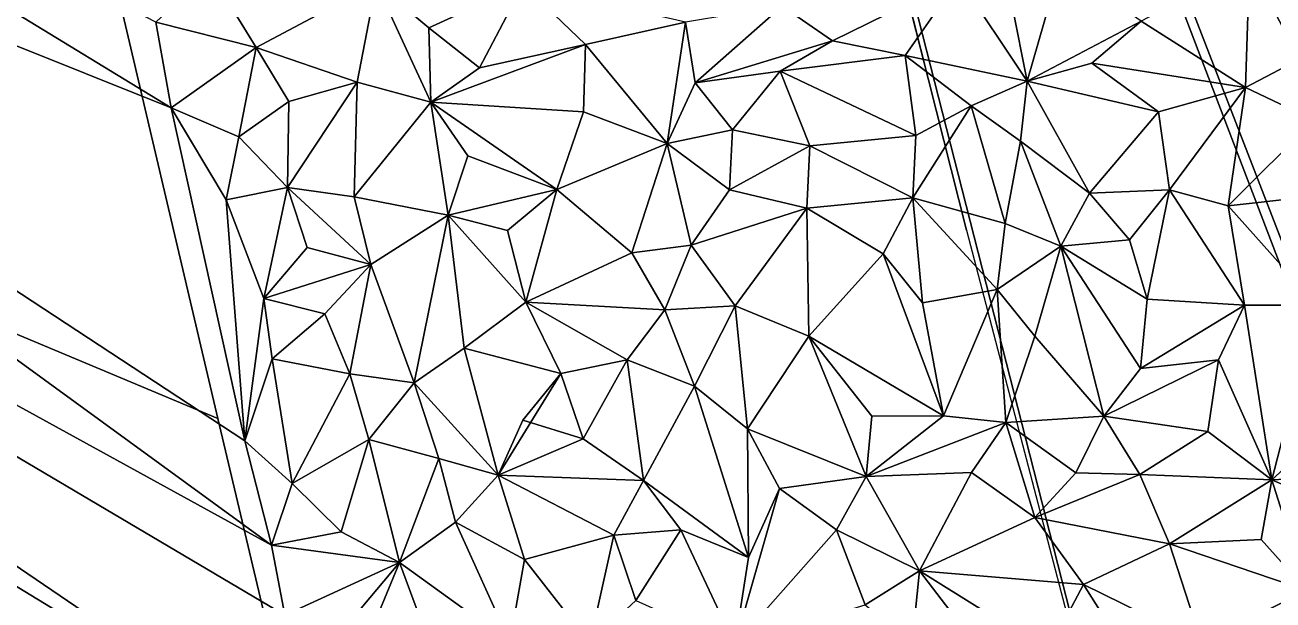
# Model space of a CAD drawing. Header units: metres. Extents: x -113 to 180, y -133 to 86.
# Drawn here: x -56.97 to -50.73, y -101.66 to -98.79 of the extents above; entities that cross this region are included whole.
import ezdxf

# ---------------------------------------------------------------- set-up
doc = ezdxf.new("R2010")
doc.units = ezdxf.units.M
for name, color, linetype, true_color in [('ASFALTO', 7, 'Continuous', 0x4a4b4e), ('EDIFICACION', 7, 'Continuous', 0xd9d4ca), ('TERRENO', 7, 'Continuous', 0x9a9179)]:
    doc.layers.add(name, color=color, linetype=linetype, true_color=true_color)

msp = doc.modelspace()

# ---------------------------------------------------------------- linework, layer by layer
at = {"layer": 'ASFALTO'}
for points in [[(-74.0979, -10.8561, 81.3415), (-53.1404, -66.9089, 80.2157), (-33.6043, -107.7545, 80.5869)], [(-62.5035, -30.9379, 80.492), (-74.0979, -10.8561, 81.3415), (-33.6043, -107.7545, 80.5869)], [(-65.2146, -13.3902, 80.6679), (-63.7816, -19.3873, 80.5999), (-33.6043, -107.7545, 80.5869)], [(-65.2146, -13.3902, 80.6679), (-33.6043, -107.7545, 80.5869), (-44.7201, -63.4721, 79.7034)], [(-63.7816, -19.3873, 80.5999), (-61.1285, -30.5843, 80.3979), (-33.6043, -107.7545, 80.5869)], [(-61.1278, -30.5999, 80.3978), (-61.1286, -30.6037, 80.3979), (-33.6043, -107.7545, 80.5869)], [(-61.1285, -30.5843, 80.3979), (-61.1278, -30.5881, 80.3979), (-33.6043, -107.7545, 80.5869)], [(-61.1278, -30.5881, 80.3979), (-61.1274, -30.5921, 80.3978), (-33.6043, -107.7545, 80.5869)], [(-61.1274, -30.596, 80.3978), (-61.1278, -30.5999, 80.3978), (-33.6043, -107.7545, 80.5869)], [(-61.1274, -30.5921, 80.3978), (-61.1274, -30.596, 80.3978), (-33.6043, -107.7545, 80.5869)], [(-61.1577, -30.6328, 80.3996), (-62.4595, -30.9562, 80.4889), (-33.6043, -107.7545, 80.5869)], [(-61.154, -30.6316, 80.3994), (-61.1577, -30.6328, 80.3996), (-33.6043, -107.7545, 80.5869)], [(-61.1503, -30.6301, 80.3991), (-61.154, -30.6316, 80.3994), (-33.6043, -107.7545, 80.5869)], [(-61.1469, -30.6283, 80.3989), (-61.1503, -30.6301, 80.3991), (-33.6043, -107.7545, 80.5869)], [(-61.1436, -30.6261, 80.3987), (-61.1469, -30.6283, 80.3989), (-33.6043, -107.7545, 80.5869)], [(-61.1406, -30.6236, 80.3985), (-61.1436, -30.6261, 80.3987), (-33.6043, -107.7545, 80.5869)], [(-61.1378, -30.6209, 80.3984), (-61.1406, -30.6236, 80.3985), (-33.6043, -107.7545, 80.5869)], [(-61.1353, -30.6178, 80.3982), (-61.1378, -30.6209, 80.3984), (-33.6043, -107.7545, 80.5869)], [(-61.1331, -30.6146, 80.3981), (-61.1353, -30.6178, 80.3982), (-33.6043, -107.7545, 80.5869)], [(-61.1312, -30.6111, 80.398), (-61.1331, -30.6146, 80.3981), (-33.6043, -107.7545, 80.5869)], [(-61.1297, -30.6075, 80.3979), (-61.1312, -30.6111, 80.398), (-33.6043, -107.7545, 80.5869)], [(-61.1286, -30.6037, 80.3979), (-61.1297, -30.6075, 80.3979), (-33.6043, -107.7545, 80.5869)], [(-62.5013, -30.9412, 80.4919), (-62.5035, -30.9379, 80.492), (-33.6043, -107.7545, 80.5869)], [(-62.4988, -30.9442, 80.4917), (-62.5013, -30.9412, 80.4919), (-33.6043, -107.7545, 80.5869)], [(-62.4961, -30.947, 80.4915), (-62.4988, -30.9442, 80.4917), (-33.6043, -107.7545, 80.5869)], [(-62.493, -30.9495, 80.4913), (-62.4961, -30.947, 80.4915), (-33.6043, -107.7545, 80.5869)], [(-62.4898, -30.9517, 80.491), (-62.493, -30.9495, 80.4913), (-33.6043, -107.7545, 80.5869)], [(-62.4863, -30.9535, 80.4908), (-62.4898, -30.9517, 80.491), (-33.6043, -107.7545, 80.5869)], [(-62.4827, -30.955, 80.4905), (-62.4863, -30.9535, 80.4908), (-33.6043, -107.7545, 80.5869)], [(-62.4789, -30.9562, 80.4902), (-62.4827, -30.955, 80.4905), (-33.6043, -107.7545, 80.5869)], [(-62.4751, -30.9569, 80.49), (-62.4789, -30.9562, 80.4902), (-33.6043, -107.7545, 80.5869)], [(-62.4712, -30.9573, 80.4897), (-62.4751, -30.9569, 80.49), (-33.6043, -107.7545, 80.5869)], [(-62.4673, -30.9573, 80.4894), (-62.4712, -30.9573, 80.4897), (-33.6043, -107.7545, 80.5869)], [(-62.4634, -30.957, 80.4891), (-62.4673, -30.9573, 80.4894), (-33.6043, -107.7545, 80.5869)], [(-62.4595, -30.9562, 80.4889), (-62.4634, -30.957, 80.4891), (-33.6043, -107.7545, 80.5869)], [(-53.1399, -66.9108, 80.2157), (-55.1858, -88.2589, 81.8466), (-40.7014, -125.6608, 80.5869)], [(-53.1404, -66.9089, 80.2157), (-53.1399, -66.9108, 80.2157), (-33.6043, -107.7545, 80.5869)], [(-53.1399, -66.9108, 80.2157), (-40.7014, -125.6608, 80.5869), (-33.6043, -107.7545, 80.5869)], [(-55.1858, -88.2589, 81.8466), (-53.3893, -95.4026, 80.7127), (-52.2634, -99.8148, 80.6859)], [(-55.1858, -88.2589, 81.8466), (-52.2634, -99.8148, 80.6859), (-50.953, -104.8281, 80.551)], [(-55.1858, -88.2589, 81.8466), (-50.953, -104.8281, 80.551), (-39.3658, -129.6006, 80.5869)], [(-55.1858, -88.2589, 81.8466), (-39.3658, -129.6006, 80.5869), (-40.7014, -125.6608, 80.5869)]]:
    msp.add_3dface(points, dxfattribs=at)
at = {"layer": 'EDIFICACION'}
for points in [[(-56.0031, -100.7557, 87.9525), (-57.1462, -95.8939, 87.9111), (-63.7625, -97.5023, 87.5749)], [(-57.1462, -95.8939, 80.9111), (-56.0031, -100.7557, 80.9525), (-56.0031, -100.7557, 87.9525)], [(-57.1462, -95.8939, 80.9111), (-56.0031, -100.7557, 87.9525), (-57.1462, -95.8939, 87.9111)], [(-55.1252, -104.4557, 87.8837), (-56.0031, -100.7557, 87.9525), (-63.7625, -97.5023, 87.5749)], [(-59.182, -117.0349, 87.5749), (-55.1252, -104.4557, 87.8837), (-63.7625, -97.5023, 87.5749)], [(-56.0031, -100.7557, 80.9525), (-55.1252, -104.4557, 80.8837), (-55.1252, -104.4557, 87.8837)], [(-56.0031, -100.7557, 80.9525), (-55.1252, -104.4557, 87.8837), (-56.0031, -100.7557, 87.9525)]]:
    msp.add_3dface(points, dxfattribs=at)
at = {"layer": 'TERRENO'}
for points in [[(-61.7904, -96.9786, 81.6), (-56.2352, -99.2052, 80.8694), (-60.4401, -96.6404, 81.4)], [(-56.2352, -99.2052, 80.8694), (-56.3113, -98.7759, 80.8818), (-60.4401, -96.6404, 81.4)], [(-63.1408, -97.3168, 81.8), (-55.7336, -101.3871, 80.9296), (-61.7904, -96.9786, 81.6)], [(-55.8669, -100.8661, 80.939), (-56.2352, -99.2052, 80.8694), (-61.7904, -96.9786, 81.6)], [(-55.7336, -101.3871, 80.9296), (-55.8669, -100.8661, 80.939), (-61.7904, -96.9786, 81.6)], [(-55.569, -102.4707, 80.9226), (-63.1408, -97.3168, 81.8), (-63.7615, -97.4722, 81.8919)], [(-55.6685, -101.7365, 80.933), (-63.1408, -97.3168, 81.8), (-55.569, -102.4707, 80.9226)], [(-55.6685, -101.7365, 80.933), (-55.7336, -101.3871, 80.9296), (-63.1408, -97.3168, 81.8)], [(-53.1786, -112.3872, 80.6), (-63.7615, -97.4722, 81.8919), (-52.4451, -115.43, 80.501)], [(-53.1786, -112.3872, 80.6), (-54.5272, -106.951, 80.8), (-63.7615, -97.4722, 81.8919)], [(-54.5272, -106.951, 80.8), (-55.1649, -103.6732, 80.8935), (-63.7615, -97.4722, 81.8919)], [(-55.1649, -103.6732, 80.8935), (-55.3032, -103.2571, 80.8662), (-63.7615, -97.4722, 81.8919)], [(-55.3032, -103.2571, 80.8662), (-55.4384, -102.8221, 80.8905), (-63.7615, -97.4722, 81.8919)], [(-55.4384, -102.8221, 80.8905), (-55.569, -102.4707, 80.9226), (-63.7615, -97.4722, 81.8919)], [(-55.8112, -98.9025, 80.8485), (-56.0442, -98.5242, 80.8353), (-56.3113, -98.7759, 80.8818)], [(-55.8112, -98.9025, 80.8485), (-55.212, -98.5833, 80.8167), (-56.0442, -98.5242, 80.8353)], [(-52.0353, -98.6954, 80.6382), (-51.9604, -99.0705, 80.63), (-51.7949, -98.4926, 80.6243)], [(-51.7949, -98.4926, 80.6243), (-51.9604, -99.0705, 80.63), (-51.392, -98.7715, 80.6026)], [(-50.8701, -99.1025, 80.5538), (-50.8512, -98.4862, 80.5716), (-51.392, -98.7715, 80.6026)], [(-50.6017, -98.9608, 80.5468), (-50.8512, -98.4862, 80.5716), (-50.8701, -99.1025, 80.5538)], [(-50.8512, -98.4862, 80.5716), (-50.6017, -98.9608, 80.5468), (-50.2992, -98.555, 80.5473)], [(-55.307, -99.0757, 80.8351), (-55.212, -98.5833, 80.8167), (-55.8112, -98.9025, 80.8485)], [(-55.307, -99.0757, 80.8351), (-54.9388, -99.1756, 80.8232), (-55.212, -98.5833, 80.8167)], [(-55.212, -98.5833, 80.8167), (-54.9388, -99.1756, 80.8232), (-54.9491, -98.8043, 80.8081)], [(-54.4782, -98.5889, 80.7793), (-55.212, -98.5833, 80.8167), (-54.9491, -98.8043, 80.8081)], [(-54.6949, -99.004, 80.792), (-54.4782, -98.5889, 80.7793), (-54.9491, -98.8043, 80.8081)], [(-54.4782, -98.5889, 80.7793), (-54.6949, -99.004, 80.792), (-54.1663, -98.8888, 80.7612)], [(-53.6667, -98.777, 80.7661), (-54.4782, -98.5889, 80.7793), (-54.1663, -98.8888, 80.7612)], [(-52.9321, -98.8697, 80.7852), (-52.3015, -98.5588, 80.7597), (-53.1845, -98.6962, 80.8071)], [(-52.3015, -98.5588, 80.7597), (-52.9321, -98.8697, 80.7852), (-52.5701, -98.9438, 80.7882)], [(-51.9604, -99.0705, 80.63), (-52.3015, -98.5588, 80.7597), (-52.5701, -98.9438, 80.7882)], [(-52.3015, -98.5588, 80.7597), (-51.9604, -99.0705, 80.63), (-52.0353, -98.6954, 80.6382)], [(-53.6667, -98.777, 80.7661), (-53.6191, -99.0799, 80.7949), (-53.1845, -98.6962, 80.8071)], [(-53.6191, -99.0799, 80.7949), (-52.9321, -98.8697, 80.7852), (-53.1845, -98.6962, 80.8071)], [(-55.8112, -98.9025, 80.8485), (-56.3113, -98.7759, 80.8818), (-56.2352, -99.2052, 80.8694)], [(-53.7592, -99.3832, 80.7283), (-53.6667, -98.777, 80.7661), (-54.1663, -98.8888, 80.7612)], [(-53.7592, -99.3832, 80.7283), (-53.6191, -99.0799, 80.7949), (-53.6667, -98.777, 80.7661)], [(-51.9604, -99.0705, 80.63), (-51.6375, -98.982, 80.6136), (-51.392, -98.7715, 80.6026)], [(-51.6375, -98.982, 80.6136), (-50.8701, -99.1025, 80.5538), (-51.392, -98.7715, 80.6026)], [(-54.9388, -99.1756, 80.8232), (-54.6949, -99.004, 80.792), (-54.9491, -98.8043, 80.8081)], [(-55.8982, -99.3493, 80.8741), (-55.8112, -98.9025, 80.8485), (-56.2352, -99.2052, 80.8694)], [(-55.8112, -98.9025, 80.8485), (-55.8982, -99.3493, 80.8741), (-55.647, -99.1735, 80.8328)], [(-55.307, -99.0757, 80.8351), (-55.8112, -98.9025, 80.8485), (-55.647, -99.1735, 80.8328)], [(-54.9388, -99.1756, 80.8232), (-54.1758, -99.2244, 80.7697), (-54.1663, -98.8888, 80.7612)], [(-54.6949, -99.004, 80.792), (-54.9388, -99.1756, 80.8232), (-54.1663, -98.8888, 80.7612)], [(-54.1758, -99.2244, 80.7697), (-53.7592, -99.3832, 80.7283), (-54.1663, -98.8888, 80.7612)], [(-53.6191, -99.0799, 80.7949), (-53.1942, -99.0211, 80.7657), (-52.9321, -98.8697, 80.7852)], [(-52.9321, -98.8697, 80.7852), (-53.1942, -99.0211, 80.7657), (-52.5701, -98.9438, 80.7882)], [(-53.1942, -99.0211, 80.7657), (-52.516, -99.3426, 80.7014), (-52.5701, -98.9438, 80.7882)], [(-52.516, -99.3426, 80.7014), (-52.2397, -99.1941, 80.6585), (-52.5701, -98.9438, 80.7882)], [(-52.2397, -99.1941, 80.6585), (-51.9604, -99.0705, 80.63), (-52.5701, -98.9438, 80.7882)], [(-50.6017, -98.9608, 80.5468), (-50.8701, -99.1025, 80.5538), (-50.5284, -99.266, 80.545)], [(-53.1942, -99.0211, 80.7657), (-53.6191, -99.0799, 80.7949), (-53.4319, -99.3138, 80.7789)], [(-53.0465, -99.3933, 80.7653), (-53.1942, -99.0211, 80.7657), (-53.4319, -99.3138, 80.7789)], [(-52.516, -99.3426, 80.7014), (-53.1942, -99.0211, 80.7657), (-53.0465, -99.3933, 80.7653)], [(-51.6375, -98.982, 80.6136), (-51.9604, -99.0705, 80.63), (-51.3053, -99.2238, 80.6)], [(-50.8701, -99.1025, 80.5538), (-51.6375, -98.982, 80.6136), (-51.3053, -99.2238, 80.6)], [(-55.307, -99.0757, 80.8351), (-55.6536, -99.6014, 80.8808), (-55.3213, -99.649, 80.8472)], [(-55.6536, -99.6014, 80.8808), (-55.307, -99.0757, 80.8351), (-55.647, -99.1735, 80.8328)], [(-54.9388, -99.1756, 80.8232), (-55.307, -99.0757, 80.8351), (-55.3213, -99.649, 80.8472)], [(-53.6191, -99.0799, 80.7949), (-53.7592, -99.3832, 80.7283), (-53.4319, -99.3138, 80.7789)], [(-51.9604, -99.0705, 80.63), (-52.2397, -99.1941, 80.6585), (-51.9939, -99.3704, 80.6372)], [(-51.6503, -99.6297, 80.623), (-51.9604, -99.0705, 80.63), (-51.9939, -99.3704, 80.6372)], [(-51.9604, -99.0705, 80.63), (-51.6503, -99.6297, 80.623), (-51.3053, -99.2238, 80.6)], [(-51.2497, -99.6143, 80.5832), (-50.8701, -99.1025, 80.5538), (-51.3053, -99.2238, 80.6)], [(-51.2497, -99.6143, 80.5832), (-50.9564, -99.6944, 80.5625), (-50.8701, -99.1025, 80.5538)], [(-50.8701, -99.1025, 80.5538), (-50.9564, -99.6944, 80.5625), (-50.5284, -99.266, 80.545)], [(-55.8669, -100.8661, 80.939), (-55.961, -99.6638, 80.8918), (-56.2352, -99.2052, 80.8694)], [(-55.961, -99.6638, 80.8918), (-55.8982, -99.3493, 80.8741), (-56.2352, -99.2052, 80.8694)], [(-55.8982, -99.3493, 80.8741), (-55.6536, -99.6014, 80.8808), (-55.647, -99.1735, 80.8328)], [(-54.8528, -99.7404, 80.8353), (-54.9388, -99.1756, 80.8232), (-55.3213, -99.649, 80.8472)], [(-54.9388, -99.1756, 80.8232), (-54.31, -99.612, 80.7815), (-54.1758, -99.2244, 80.7697)], [(-54.31, -99.612, 80.7815), (-54.9388, -99.1756, 80.8232), (-54.7538, -99.4443, 80.8314)], [(-54.9388, -99.1756, 80.8232), (-54.8528, -99.7404, 80.8353), (-54.7538, -99.4443, 80.8314)], [(-52.2397, -99.1941, 80.6585), (-52.5313, -99.6543, 80.6938), (-52.0714, -99.7821, 80.6519)], [(-52.5313, -99.6543, 80.6938), (-52.2397, -99.1941, 80.6585), (-52.516, -99.3426, 80.7014)], [(-52.2397, -99.1941, 80.6585), (-52.0714, -99.7821, 80.6519), (-51.9939, -99.3704, 80.6372)], [(-54.31, -99.612, 80.7815), (-53.7592, -99.3832, 80.7283), (-54.1758, -99.2244, 80.7697)], [(-51.6503, -99.6297, 80.623), (-51.2497, -99.6143, 80.5832), (-51.3053, -99.2238, 80.6)], [(-50.9564, -99.6944, 80.5625), (-50.5835, -99.6523, 80.5489), (-50.5284, -99.266, 80.545)], [(-53.7592, -99.3832, 80.7283), (-53.4465, -99.6133, 80.7354), (-53.4319, -99.3138, 80.7789)], [(-53.4465, -99.6133, 80.7354), (-53.0465, -99.3933, 80.7653), (-53.4319, -99.3138, 80.7789)], [(-52.5313, -99.6543, 80.6938), (-52.516, -99.3426, 80.7014), (-53.0465, -99.3933, 80.7653)], [(-55.6536, -99.6014, 80.8808), (-55.8982, -99.3493, 80.8741), (-55.961, -99.6638, 80.8918)], [(-53.7592, -99.3832, 80.7283), (-54.31, -99.612, 80.7815), (-53.9356, -99.9279, 80.7667)], [(-53.6391, -99.8903, 80.7347), (-53.7592, -99.3832, 80.7283), (-53.9356, -99.9279, 80.7667)], [(-53.7592, -99.3832, 80.7283), (-53.6391, -99.8903, 80.7347), (-53.4465, -99.6133, 80.7354)], [(-53.4465, -99.6133, 80.7354), (-53.0605, -99.7053, 80.7233), (-53.0465, -99.3933, 80.7653)], [(-53.0605, -99.7053, 80.7233), (-52.5313, -99.6543, 80.6938), (-53.0465, -99.3933, 80.7653)], [(-52.0714, -99.7821, 80.6519), (-51.7927, -99.8949, 80.6656), (-51.9939, -99.3704, 80.6372)], [(-51.7927, -99.8949, 80.6656), (-51.6503, -99.6297, 80.623), (-51.9939, -99.3704, 80.6372)], [(-54.8528, -99.7404, 80.8353), (-54.31, -99.612, 80.7815), (-54.7538, -99.4443, 80.8314)], [(-55.7724, -100.1559, 80.8936), (-55.6536, -99.6014, 80.8808), (-55.961, -99.6638, 80.8918)], [(-55.6536, -99.6014, 80.8808), (-55.7724, -100.1559, 80.8936), (-55.5569, -99.9014, 80.8855)], [(-55.239, -99.9864, 80.8565), (-55.6536, -99.6014, 80.8808), (-55.5569, -99.9014, 80.8855)], [(-55.6536, -99.6014, 80.8808), (-55.239, -99.9864, 80.8565), (-55.3213, -99.649, 80.8472)], [(-55.239, -99.9864, 80.8565), (-54.8528, -99.7404, 80.8353), (-55.3213, -99.649, 80.8472)], [(-54.31, -99.612, 80.7815), (-54.8528, -99.7404, 80.8353), (-54.5563, -99.8173, 80.8366)], [(-54.4643, -100.174, 80.8321), (-54.31, -99.612, 80.7815), (-54.5563, -99.8173, 80.8366)], [(-54.31, -99.612, 80.7815), (-54.4643, -100.174, 80.8321), (-53.9356, -99.9279, 80.7667)], [(-53.4465, -99.6133, 80.7354), (-53.6391, -99.8903, 80.7347), (-53.0605, -99.7053, 80.7233)], [(-52.5313, -99.6543, 80.6938), (-53.0605, -99.7053, 80.7233), (-52.6799, -99.9336, 80.7001)], [(-52.4837, -100.1781, 80.6854), (-52.5313, -99.6543, 80.6938), (-52.6799, -99.9336, 80.7001)], [(-52.1111, -100.1107, 80.6732), (-52.5313, -99.6543, 80.6938), (-52.4837, -100.1781, 80.6854)], [(-52.5313, -99.6543, 80.6938), (-52.1111, -100.1107, 80.6732), (-52.0714, -99.7821, 80.6519)], [(-51.6503, -99.6297, 80.623), (-51.7927, -99.8949, 80.6656), (-51.45, -99.8632, 80.5944)], [(-51.2497, -99.6143, 80.5832), (-51.6503, -99.6297, 80.623), (-51.45, -99.8632, 80.5944)], [(-51.3613, -100.1593, 80.5899), (-51.2497, -99.6143, 80.5832), (-51.45, -99.8632, 80.5944)], [(-51.2497, -99.6143, 80.5832), (-51.3613, -100.1593, 80.5899), (-50.8751, -100.1887, 80.5533)], [(-50.9564, -99.6944, 80.5625), (-51.2497, -99.6143, 80.5832), (-50.8751, -100.1887, 80.5533)], [(-50.5835, -99.6523, 80.5489), (-50.9564, -99.6944, 80.5625), (-50.5149, -100.1896, 80.5289)], [(-55.7724, -100.1559, 80.8936), (-55.961, -99.6638, 80.8918), (-55.8669, -100.8661, 80.939)], [(-53.0605, -99.7053, 80.7233), (-53.6391, -99.8903, 80.7347), (-53.4182, -100.1931, 80.7414)], [(-53.0605, -99.7053, 80.7233), (-53.4182, -100.1931, 80.7414), (-53.0506, -100.3438, 80.7094)], [(-53.0605, -99.7053, 80.7233), (-53.0506, -100.3438, 80.7094), (-52.6799, -99.9336, 80.7001)], [(-50.9564, -99.6944, 80.5625), (-50.8751, -100.1887, 80.5533), (-50.5149, -100.1896, 80.5289)], [(-54.8528, -99.7404, 80.8353), (-55.239, -99.9864, 80.8565), (-55.0224, -100.5775, 80.8626)], [(-54.8528, -99.7404, 80.8353), (-55.0224, -100.5775, 80.8626), (-54.7729, -100.4039, 80.8571)], [(-54.8528, -99.7404, 80.8353), (-54.4643, -100.174, 80.8321), (-54.5563, -99.8173, 80.8366)], [(-54.4643, -100.174, 80.8321), (-54.8528, -99.7404, 80.8353), (-54.7729, -100.4039, 80.8571)], [(-52.1111, -100.1107, 80.6732), (-51.7927, -99.8949, 80.6656), (-52.0714, -99.7821, 80.6519)], [(-55.7724, -100.1559, 80.8936), (-55.239, -99.9864, 80.8565), (-55.5569, -99.9014, 80.8855)], [(-53.7709, -100.2133, 80.7592), (-53.6391, -99.8903, 80.7347), (-53.9356, -99.9279, 80.7667)], [(-53.6391, -99.8903, 80.7347), (-53.7709, -100.2133, 80.7592), (-53.4182, -100.1931, 80.7414)], [(-51.7927, -99.8949, 80.6656), (-52.1111, -100.1107, 80.6732), (-51.9224, -100.3439, 80.6374)], [(-51.5788, -100.7443, 80.6022), (-51.7927, -99.8949, 80.6656), (-51.9224, -100.3439, 80.6374)], [(-51.7927, -99.8949, 80.6656), (-51.3613, -100.1593, 80.5899), (-51.45, -99.8632, 80.5944)], [(-51.7927, -99.8949, 80.6656), (-51.3957, -100.5055, 80.6135), (-51.3613, -100.1593, 80.5899)], [(-51.7927, -99.8949, 80.6656), (-51.5788, -100.7443, 80.6022), (-51.3957, -100.5055, 80.6135)], [(-54.4643, -100.174, 80.8321), (-53.7709, -100.2133, 80.7592), (-53.9356, -99.9279, 80.7667)], [(-53.0506, -100.3438, 80.7094), (-52.3779, -100.7415, 80.669), (-52.6799, -99.9336, 80.7001)], [(-52.3779, -100.7415, 80.669), (-52.4837, -100.1781, 80.6854), (-52.6799, -99.9336, 80.7001)], [(-55.4679, -100.2334, 80.8738), (-55.239, -99.9864, 80.8565), (-55.7724, -100.1559, 80.8936)], [(-55.239, -99.9864, 80.8565), (-55.4679, -100.2334, 80.8738), (-55.3434, -100.5331, 80.8725)], [(-55.0224, -100.5775, 80.8626), (-55.239, -99.9864, 80.8565), (-55.3434, -100.5331, 80.8725)], [(-52.3779, -100.7415, 80.669), (-52.1111, -100.1107, 80.6732), (-52.4837, -100.1781, 80.6854)], [(-52.1111, -100.1107, 80.6732), (-52.3779, -100.7415, 80.669), (-52.067, -100.7752, 80.6438)], [(-52.1111, -100.1107, 80.6732), (-52.067, -100.7752, 80.6438), (-51.9224, -100.3439, 80.6374)], [(-55.7306, -100.4567, 80.8969), (-55.7724, -100.1559, 80.8936), (-55.8669, -100.8661, 80.939)], [(-55.4679, -100.2334, 80.8738), (-55.7724, -100.1559, 80.8936), (-55.7306, -100.4567, 80.8969)], [(-54.2902, -100.5312, 80.8313), (-54.4643, -100.174, 80.8321), (-54.7729, -100.4039, 80.8571)], [(-54.4643, -100.174, 80.8321), (-54.2902, -100.5312, 80.8313), (-53.959, -100.4629, 80.7949)], [(-53.7709, -100.2133, 80.7592), (-54.4643, -100.174, 80.8321), (-53.959, -100.4629, 80.7949)], [(-53.7709, -100.2133, 80.7592), (-53.959, -100.4629, 80.7949), (-53.6219, -100.5945, 80.7622)], [(-53.4182, -100.1931, 80.7414), (-53.7709, -100.2133, 80.7592), (-53.6219, -100.5945, 80.7622)], [(-53.3579, -100.8065, 80.7374), (-53.4182, -100.1931, 80.7414), (-53.6219, -100.5945, 80.7622)], [(-53.4182, -100.1931, 80.7414), (-53.3579, -100.8065, 80.7374), (-53.0506, -100.3438, 80.7094)], [(-51.3613, -100.1593, 80.5899), (-51.3957, -100.5055, 80.6135), (-50.8751, -100.1887, 80.5533)], [(-50.8751, -100.1887, 80.5533), (-51.3957, -100.5055, 80.6135), (-51.0057, -100.4617, 80.5549)], [(-50.7395, -101.0608, 80.5262), (-50.8751, -100.1887, 80.5533), (-51.0057, -100.4617, 80.5549)], [(-50.8751, -100.1887, 80.5533), (-50.7395, -101.0608, 80.5262), (-50.5149, -100.1896, 80.5289)], [(-50.7395, -101.0608, 80.5262), (-50.3849, -100.7377, 80.5065), (-50.5149, -100.1896, 80.5289)], [(-55.4679, -100.2334, 80.8738), (-55.7306, -100.4567, 80.8969), (-55.3434, -100.5331, 80.8725)], [(-53.3579, -100.8065, 80.7374), (-52.7656, -101.0443, 80.6894), (-53.0506, -100.3438, 80.7094)], [(-52.3779, -100.7415, 80.669), (-53.0506, -100.3438, 80.7094), (-52.7358, -100.7436, 80.6891)], [(-53.0506, -100.3438, 80.7094), (-52.7656, -101.0443, 80.6894), (-52.7358, -100.7436, 80.6891)], [(-52.067, -100.7752, 80.6438), (-51.5788, -100.7443, 80.6022), (-51.9224, -100.3439, 80.6374)], [(-55.6303, -101.0798, 80.9001), (-55.7306, -100.4567, 80.8969), (-55.8669, -100.8661, 80.939)], [(-55.7306, -100.4567, 80.8969), (-55.6303, -101.0798, 80.9001), (-55.3434, -100.5331, 80.8725)], [(-55.0224, -100.5775, 80.8626), (-54.6025, -101.0381, 80.8652), (-54.7729, -100.4039, 80.8571)], [(-54.6025, -101.0381, 80.8652), (-54.2902, -100.5312, 80.8313), (-54.7729, -100.4039, 80.8571)], [(-53.959, -100.4629, 80.7949), (-54.2902, -100.5312, 80.8313), (-54.1778, -100.8562, 80.8353)], [(-53.8767, -101.0641, 80.8198), (-53.959, -100.4629, 80.7949), (-54.1778, -100.8562, 80.8353)], [(-53.959, -100.4629, 80.7949), (-53.8767, -101.0641, 80.8198), (-53.6219, -100.5945, 80.7622)], [(-51.3957, -100.5055, 80.6135), (-51.5788, -100.7443, 80.6022), (-51.0057, -100.4617, 80.5549)], [(-51.5788, -100.7443, 80.6022), (-51.0582, -100.8198, 80.5537), (-51.0057, -100.4617, 80.5549)], [(-51.0582, -100.8198, 80.5537), (-50.7395, -101.0608, 80.5262), (-51.0057, -100.4617, 80.5549)], [(-55.6303, -101.0798, 80.9001), (-55.2478, -100.8605, 80.8784), (-55.3434, -100.5331, 80.8725)], [(-55.2478, -100.8605, 80.8784), (-55.0224, -100.5775, 80.8626), (-55.3434, -100.5331, 80.8725)], [(-55.0224, -100.5775, 80.8626), (-55.2478, -100.8605, 80.8784), (-54.8992, -100.9546, 80.8676)], [(-54.6025, -101.0381, 80.8652), (-55.0224, -100.5775, 80.8626), (-54.8992, -100.9546, 80.8676)], [(-54.2902, -100.5312, 80.8313), (-54.6025, -101.0381, 80.8652), (-54.4787, -100.7641, 80.8559)], [(-54.2902, -100.5312, 80.8313), (-54.4787, -100.7641, 80.8559), (-54.1778, -100.8562, 80.8353)], [(-53.8767, -101.0641, 80.8198), (-53.3526, -101.4491, 80.7534), (-53.6219, -100.5945, 80.7622)], [(-53.3526, -101.4491, 80.7534), (-53.3579, -100.8065, 80.7374), (-53.6219, -100.5945, 80.7622)], [(-54.4787, -100.7641, 80.8559), (-54.6025, -101.0381, 80.8652), (-54.1778, -100.8562, 80.8353)], [(-52.3779, -100.7415, 80.669), (-52.7656, -101.0443, 80.6894), (-52.067, -100.7752, 80.6438)], [(-52.7656, -101.0443, 80.6894), (-52.3779, -100.7415, 80.669), (-52.7358, -100.7436, 80.6891)], [(-52.067, -100.7752, 80.6438), (-52.7656, -101.0443, 80.6894), (-52.2385, -101.0248, 80.6603)], [(-51.9231, -101.2502, 80.6403), (-52.067, -100.7752, 80.6438), (-52.2385, -101.0248, 80.6603)], [(-51.5788, -100.7443, 80.6022), (-52.067, -100.7752, 80.6438), (-51.717, -101.0274, 80.6195)], [(-52.067, -100.7752, 80.6438), (-51.9231, -101.2502, 80.6403), (-51.717, -101.0274, 80.6195)], [(-51.3977, -101.0342, 80.5928), (-51.5788, -100.7443, 80.6022), (-51.717, -101.0274, 80.6195)], [(-51.5788, -100.7443, 80.6022), (-51.3977, -101.0342, 80.5928), (-51.0582, -100.8198, 80.5537)], [(-50.3849, -100.7377, 80.5065), (-50.7395, -101.0608, 80.5262), (-50.3298, -101.0421, 80.4952)], [(-52.7656, -101.0443, 80.6894), (-53.3579, -100.8065, 80.7374), (-53.1969, -101.1043, 80.743)], [(-53.3579, -100.8065, 80.7374), (-53.3526, -101.4491, 80.7534), (-53.1969, -101.1043, 80.743)], [(-51.3977, -101.0342, 80.5928), (-50.7395, -101.0608, 80.5262), (-51.0582, -100.8198, 80.5537)], [(-55.7336, -101.3871, 80.9296), (-55.6303, -101.0798, 80.9001), (-55.8669, -100.8661, 80.939)], [(-55.2478, -100.8605, 80.8784), (-55.6303, -101.0798, 80.9001), (-55.3861, -101.3206, 80.8961)], [(-55.0943, -101.4734, 80.8757), (-55.2478, -100.8605, 80.8784), (-55.3861, -101.3206, 80.8961)], [(-55.2478, -100.8605, 80.8784), (-55.0943, -101.4734, 80.8757), (-54.8992, -100.9546, 80.8676)], [(-54.6025, -101.0381, 80.8652), (-53.8767, -101.0641, 80.8198), (-54.1778, -100.8562, 80.8353)], [(-55.0943, -101.4734, 80.8757), (-54.8156, -101.2721, 80.86), (-54.8992, -100.9546, 80.8676)], [(-54.8156, -101.2721, 80.86), (-54.6025, -101.0381, 80.8652), (-54.8992, -100.9546, 80.8676)], [(-52.7656, -101.0443, 80.6894), (-52.4978, -101.5162, 80.6787), (-52.2385, -101.0248, 80.6603)], [(-52.4978, -101.5162, 80.6787), (-51.9231, -101.2502, 80.6403), (-52.2385, -101.0248, 80.6603)], [(-55.6303, -101.0798, 80.9001), (-55.7336, -101.3871, 80.9296), (-55.3861, -101.3206, 80.8961)], [(-54.6025, -101.0381, 80.8652), (-54.8156, -101.2721, 80.86), (-54.4714, -101.46, 80.8662)], [(-54.6025, -101.0381, 80.8652), (-54.0244, -101.3379, 80.8333), (-53.8767, -101.0641, 80.8198)], [(-54.0244, -101.3379, 80.8333), (-54.6025, -101.0381, 80.8652), (-54.4714, -101.46, 80.8662)], [(-53.8767, -101.0641, 80.8198), (-54.0244, -101.3379, 80.8333), (-53.6898, -101.3119, 80.8017)], [(-53.3526, -101.4491, 80.7534), (-53.8767, -101.0641, 80.8198), (-53.6898, -101.3119, 80.8017)], [(-52.9124, -101.3107, 80.709), (-52.7656, -101.0443, 80.6894), (-53.1969, -101.1043, 80.743)], [(-52.4978, -101.5162, 80.6787), (-52.7656, -101.0443, 80.6894), (-52.9124, -101.3107, 80.709)], [(-51.9231, -101.2502, 80.6403), (-51.3977, -101.0342, 80.5928), (-51.717, -101.0274, 80.6195)], [(-51.3977, -101.0342, 80.5928), (-51.9231, -101.2502, 80.6403), (-51.2505, -101.3811, 80.5942)], [(-50.7395, -101.0608, 80.5262), (-51.3977, -101.0342, 80.5928), (-51.2505, -101.3811, 80.5942)], [(-50.7921, -101.3594, 80.5319), (-50.7395, -101.0608, 80.5262), (-51.2505, -101.3811, 80.5942)], [(-50.564, -101.6136, 80.5079), (-50.7395, -101.0608, 80.5262), (-50.7921, -101.3594, 80.5319)], [(-50.7395, -101.0608, 80.5262), (-50.1042, -101.337, 80.477), (-50.3298, -101.0421, 80.4952)], [(-50.7395, -101.0608, 80.5262), (-50.564, -101.6136, 80.5079), (-50.1042, -101.337, 80.477)], [(-53.3526, -101.4491, 80.7534), (-53.4207, -101.8846, 80.7786), (-53.1969, -101.1043, 80.743)], [(-53.4207, -101.8846, 80.7786), (-52.9124, -101.3107, 80.709), (-53.1969, -101.1043, 80.743)], [(-55.0943, -101.4734, 80.8757), (-54.5441, -101.872, 80.8852), (-54.8156, -101.2721, 80.86)], [(-54.8156, -101.2721, 80.86), (-54.5441, -101.872, 80.8852), (-54.4714, -101.46, 80.8662)], [(-51.9231, -101.2502, 80.6403), (-52.4978, -101.5162, 80.6787), (-51.6803, -101.5838, 80.6158)], [(-51.9231, -101.2502, 80.6403), (-51.6803, -101.5838, 80.6158), (-51.2505, -101.3811, 80.5942)], [(-55.7336, -101.3871, 80.9296), (-55.0943, -101.4734, 80.8757), (-55.3861, -101.3206, 80.8961)], [(-54.144, -101.8777, 80.8586), (-54.0244, -101.3379, 80.8333), (-54.4714, -101.46, 80.8662)], [(-54.0244, -101.3379, 80.8333), (-54.144, -101.8777, 80.8586), (-53.9153, -101.6639, 80.8345)], [(-54.0244, -101.3379, 80.8333), (-53.9153, -101.6639, 80.8345), (-53.6898, -101.3119, 80.8017)], [(-53.9153, -101.6639, 80.8345), (-53.4207, -101.8846, 80.7786), (-53.6898, -101.3119, 80.8017)], [(-53.4207, -101.8846, 80.7786), (-53.3526, -101.4491, 80.7534), (-53.6898, -101.3119, 80.8017)], [(-53.4207, -101.8846, 80.7786), (-52.7705, -101.6851, 80.7033), (-52.9124, -101.3107, 80.709)], [(-52.7705, -101.6851, 80.7033), (-52.4978, -101.5162, 80.6787), (-52.9124, -101.3107, 80.709)], [(-55.0943, -101.4734, 80.8757), (-55.7336, -101.3871, 80.9296), (-55.6685, -101.7365, 80.933)], [(-51.6803, -101.5838, 80.6158), (-51.0899, -101.874, 80.5543), (-51.2505, -101.3811, 80.5942)], [(-50.564, -101.6136, 80.5079), (-50.7921, -101.3594, 80.5319), (-51.2505, -101.3811, 80.5942)], [(-51.0899, -101.874, 80.5543), (-50.564, -101.6136, 80.5079), (-51.2505, -101.3811, 80.5942)], [(-54.5441, -101.872, 80.8852), (-54.144, -101.8777, 80.8586), (-54.4714, -101.46, 80.8662)], [(-55.5834, -102.0542, 80.9137), (-55.0943, -101.4734, 80.8757), (-55.6685, -101.7365, 80.933)], [(-55.0943, -101.4734, 80.8757), (-55.5834, -102.0542, 80.9137), (-55.2961, -101.9626, 80.8996)], [(-55.0943, -101.4734, 80.8757), (-55.2961, -101.9626, 80.8996), (-54.9453, -101.8786, 80.8798)], [(-54.5441, -101.872, 80.8852), (-55.0943, -101.4734, 80.8757), (-54.9453, -101.8786, 80.8798)], [(-52.4978, -101.5162, 80.6787), (-52.7705, -101.6851, 80.7033), (-52.5347, -101.8762, 80.6911)], [(-52.2173, -101.8832, 80.6649), (-52.4978, -101.5162, 80.6787), (-52.5347, -101.8762, 80.6911)], [(-51.8566, -101.9177, 80.6334), (-52.4978, -101.5162, 80.6787), (-52.2173, -101.8832, 80.6649)], [(-52.4978, -101.5162, 80.6787), (-51.8566, -101.9177, 80.6334), (-51.6803, -101.5838, 80.6158)], [(-51.6803, -101.5838, 80.6158), (-51.8566, -101.9177, 80.6334), (-51.3679, -102.0759, 80.5857)], [(-51.0899, -101.874, 80.5543), (-51.6803, -101.5838, 80.6158), (-51.3679, -102.0759, 80.5857)], [(-50.564, -101.6136, 80.5079), (-51.0899, -101.874, 80.5543), (-50.7266, -101.8678, 80.5262)]]:
    msp.add_3dface(points, dxfattribs=at)

doc.saveas('drawing.dxf')
